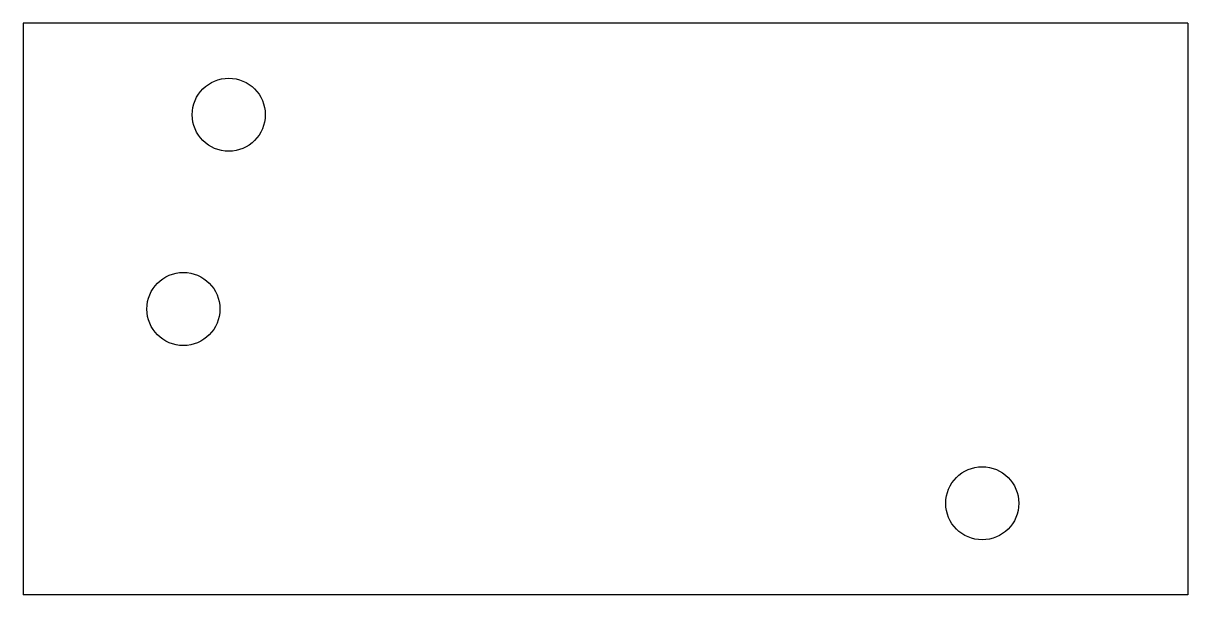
# Model space of a CAD drawing. Extents: x -88 to -37, y -12.5 to 12.5.
import ezdxf

# ---------------------------------------------------------------- set-up
doc = ezdxf.new("R2010")
doc.units = 0
doc.layers.add('MODELSKETCH_VISIBLE', color=7, linetype='CONTINUOUS')

msp = doc.modelspace()

# ---------------------------------------------------------------- linework, layer by layer
at = {"layer": 'MODELSKETCH_VISIBLE'}
for p, q in [((-37, 12.5), (-88, 12.5)), ((-88, 12.5), (-88, -12.5)), ((-37, 12.5), (-37, -12.5)), ((-37, -12.5), (-88, -12.5))]:
    msp.add_line(p, q, dxfattribs=at)
for centre in [(-79, 8.5), (-80.988, 0), (-46, -8.5)]:
    msp.add_circle(centre, 1.6, dxfattribs=at)

doc.saveas('drawing.dxf')
